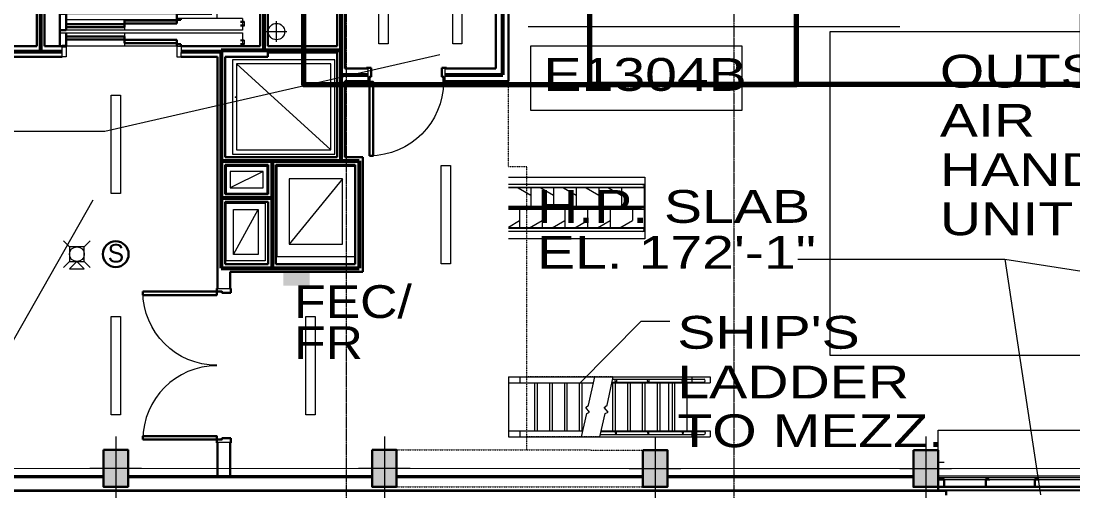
# Model space of a CAD drawing. Header units: inches. Extents: x -40190 to 0, y -3216 to 2257.
# Drawn here: x -28912 to -28399, y 437 to 666 of the extents above; entities that cross this region are included whole.
import ezdxf
from ezdxf.enums import TextEntityAlignment as Align

# ---------------------------------------------------------------- set-up
doc = ezdxf.new("R2010")
doc.units = ezdxf.units.IN
doc.header["$LTSCALE"] = 0.5
doc.header["$MEASUREMENT"] = 0
for name, pattern in [('A113$0$CENTER', [2, 1.25, -0.25, 0.25, -0.25]), ('A113$0$DGN Style 4', [277.835214, 138.830838, -69.415419, 0.173539, -69.415419]), ('A113$0$HIDDEN2', [0.1875, 0.125, -0.0625]), ('A613$0$DGN Style 2', [176.257189, 105.754313, -70.502876])]:
    doc.linetypes.add(name, pattern=pattern)
for name, color, linetype in [('0 @ 48', 7, 'Continuous'), ('0 @ 96', 7, 'Continuous'), ('A113$0$A-ANNO-IDEN', 8, 'Continuous'), ('A113$0$A-ANNO-PATT-13-14', 8, 'Continuous'), ('A113$0$A-ANNO-TEXT', 8, 'Continuous'), ('A113$0$A-COLS-COLS13-14', 8, 'Continuous'), ('A113$0$A-DOOR', 8, 'Continuous'), ('A113$0$A-DOOR-FRAM', 8, 'Continuous'), ('A113$0$A-EQPM-FEC', 8, 'Continuous'), ('A113$0$A-FLOR-CURB', 8, 'Continuous'), ('A113$0$A-FLOR-EVTR', 8, 'Continuous'), ('A113$0$A-FLOR-LEVL', 8, 'Continuous'), ('A113$0$A-FLOR-OVHD', 8, 'A113$0$HIDDEN2'), ('A113$0$A-FLOR-SLAB', 8, 'Continuous'), ('A113$0$A-FLOR-SLEEVE', 8, 'Continuous'), ('A113$0$A-FLOR-STRS', 8, 'Continuous'), ('A113$0$A-GRID-GRD13-14', 8, 'Continuous'), ('A113$0$A-GRID-GRDP0-15', 8, 'Continuous'), ('A113$0$A-HVAC-RDFF', 8, 'Continuous'), ('A113$0$A-WALL-FIRE', 8, 'Continuous'), ('A113$0$A-WALL-FULL-EXTR', 8, 'Continuous'), ('A113$0$A-WALL-FULL-INTR', 8, 'Continuous'), ('A113$0$A-WALL-STUD', 8, 'Continuous'), ('A113$0$M-CONC-PAD', 8, 'Continuous'), ('A113$0$M-HVAC-DUCT', 8, 'Continuous'), ('A613$0$A-FLOR-STRS', 8, 'Continuous'), ('A613$0$br613 - E-Lite', 8, 'Continuous'), ('A613$0$br613 - Level 37', 8, 'Continuous'), ('A613$0$Level 27', 8, 'Continuous'), ('A613$0$Level 30', 8, 'Continuous'), ('E-FIRE', 234, 'Continuous'), ('XREF', 7, 'Continuous')]:
    doc.layers.add(name, color=color, linetype=linetype)
doc.layers.add('E-Fire-Covr', color=240, linetype='Continuous', lineweight=70, plot=False)
doc.styles.add('A113$0$Arial', font='arial.ttf', dxfattribs={"height": 0.076839})
doc.styles.add('A113$0$style-Arial', font='arial.ttf')
doc.styles.add('A613$0$style-Arial', font='arial.ttf')
doc.styles.add('MAMEP ANNO', font='arial.ttf', dxfattribs={"height": 0.101562})

# ---------------------------------------------------------------- blocks, each defined once
blk = doc.blocks.new('A113$0$72dr478_3')
at = {"layer": 'A113$0$A-DOOR', "linetype": 'Continuous', "lineweight": 0, "extrusion": (0, 0, -1)}
blk.add_arc((6.87, -1.5), 36, 270, 360, dxfattribs=at)
at = {"layer": 'A113$0$A-DOOR', "linetype": 'Continuous', "lineweight": 0}
blk.add_arc((-6.87, -73.75), 36, 90, 180, dxfattribs=at)
at = {"layer": 'A113$0$A-DOOR', "linetype": 'Continuous', "lineweight": 30}
for points in [[(-42.87, -1.5), (-42.87, -3.25), (-6.87, -3.25), (-6.87, -1.5)], [(-42.87, -73.75), (-42.87, -72), (-6.87, -72), (-6.87, -73.75)]]:
    blk.add_3dface(points, dxfattribs=at)
at = {"layer": 'A113$0$A-DOOR-FRAM', "linetype": 'Continuous', "lineweight": 30}
for p, q in [((-6.87, 0), (-6.87, -1.5)), ((-6.87, 0), (-6.5, 0)), ((0, 0), (-0.38, 0)), ((0, -2.25), (0, 0)), ((-6.87, -1.5), (-4.45, -1.5)), ((-4.45, -1.5), (-4.45, -2.25)), ((-4.45, -2.25), (0, -2.25)), ((-6.87, -75.25), (-6.87, -73.75)), ((-6.87, -73.75), (-4.45, -73.75)), ((-6.87, -75.25), (-6.5, -75.25)), ((-4.45, -73.75), (-4.45, -73)), ((-4.45, -73), (0, -73)), ((0, -75.25), (-0.37, -75.25)), ((0, -73), (0, -75.25))]:
    blk.add_line(p, q, dxfattribs=at)
at = {"layer": 'A113$0$A-DOOR-FRAM', "linetype": 'Continuous', "lineweight": 13}
for p, q in [((-6.5, 0), (-6.5, -0.15)), ((-0.38, -0.15), (-0.38, 0)), ((-6.72, -0.15), (-6.72, -1.35)), ((-6.72, -0.15), (-6.5, -0.15)), ((-6.72, -1.35), (-4.3, -1.35)), ((-4.3, -1.35), (-4.3, -2.1)), ((-4.3, -2.1), (-0.15, -2.1)), ((-0.15, -0.15), (-0.38, -0.15)), ((-0.15, -2.1), (-0.15, -0.15)), ((-6.72, -75.1), (-6.72, -73.9)), ((-6.72, -73.9), (-4.3, -73.9)), ((-6.72, -75.1), (-6.5, -75.1)), ((-6.5, -75.25), (-6.5, -75.1)), ((-4.3, -73.9), (-4.3, -73.15)), ((-4.3, -73.15), (-0.15, -73.15)), ((-0.15, -75.1), (-0.37, -75.1)), ((-0.37, -75.1), (-0.37, -75.25)), ((-0.15, -73.15), (-0.15, -75.1))]:
    blk.add_line(p, q, dxfattribs=at)
blk = doc.blocks.new('A113$0$36D478_18')
at = {"layer": 'A113$0$A-DOOR', "linetype": 'Continuous', "lineweight": 0, "extrusion": (0, 0, -1)}
blk.add_arc((-0.85, -6.5), 36, 180, 270, dxfattribs=at)
at = {"layer": 'A113$0$A-DOOR', "linetype": 'Continuous', "lineweight": 30}
blk.add_3dface([(0.85, -42.5), (2.6, -42.5), (2.6, -6.5), (0.85, -6.5)], dxfattribs=at)
at = {"layer": 'A113$0$A-DOOR-FRAM', "linetype": 'Continuous', "lineweight": 30}
for p, q in [((1.6, 0.37), (-0.65, 0.37)), ((-0.65, 0.37), (-0.65, 0)), ((1.6, -4.08), (1.6, 0.37)), ((36.1, 0.37), (38.35, 0.37)), ((36.1, -4.08), (36.1, 0.37)), ((38.35, 0.37), (38.35, 0)), ((0.85, -6.5), (0.85, -4.08)), ((0.85, -4.08), (1.6, -4.08)), ((36.85, -4.08), (36.1, -4.08)), ((36.85, -6.5), (36.85, -4.08)), ((-0.65, -6.5), (-0.65, -6.13)), ((-0.65, -6.5), (0.85, -6.5)), ((38.35, -6.5), (36.85, -6.5)), ((38.35, -6.5), (38.35, -6.13))]:
    blk.add_line(p, q, dxfattribs=at)
at = {"layer": 'A113$0$A-DOOR-FRAM', "linetype": 'Continuous', "lineweight": 13}
for p, q in [((1.45, 0.22), (-0.5, 0.22)), ((-0.5, 0.22), (-0.5, 0)), ((1.45, -3.93), (1.45, 0.22)), ((36.25, -3.93), (36.25, 0.22)), ((36.25, 0.22), (38.2, 0.22)), ((38.2, 0.22), (38.2, 0)), ((-0.5, 0), (-0.65, 0)), ((0.7, -6.35), (0.7, -3.93)), ((0.7, -3.93), (1.45, -3.93)), ((37, -3.93), (36.25, -3.93)), ((37, -6.35), (37, -3.93)), ((38.2, 0), (38.35, 0)), ((-0.65, -6.13), (-0.5, -6.13)), ((-0.5, -6.35), (-0.5, -6.13)), ((-0.5, -6.35), (0.7, -6.35)), ((38.2, -6.35), (37, -6.35)), ((38.35, -6.13), (38.2, -6.13)), ((38.2, -6.35), (38.2, -6.13))]:
    blk.add_line(p, q, dxfattribs=at)
blk = doc.blocks.new('A113$0$elev_sevr_5000_plan_1')
at = {"layer": 'A113$0$A-DOOR-FRAM', "linetype": 'Continuous', "lineweight": 13}
for p, q in [((-96.52, -124.17), (-96.52, -121.05)), ((-94.52, -121.05), (-94.5, -126.32)), ((-40.52, -121.05), (-40.5, -126.32)), ((-40.52, -121.05), (-38.52, -121.05)), ((-38.52, -121.05), (-38.52, -124.17)), ((-96.5, -126.32), (-96.52, -124.17)), ((-94.5, -126.32), (-96.5, -126.32)), ((-40.5, -126.32), (-38.5, -126.32)), ((-38.5, -126.32), (-38.52, -124.17))]:
    blk.add_line(p, q, dxfattribs=at)
at = {"layer": 'A113$0$A-DOOR-FRAM', "linetype": 'Continuous', "lineweight": 40}
blk.add_line((-94.52, -121.05), (-96.52, -121.05), dxfattribs=at)
at = {"layer": 'A113$0$A-FLOR-EVTR', "linetype": 'Continuous', "lineweight": 30}
for p, q in [((-23.52, -3.27), (-94.52, -3.27)), ((-94.52, -105.3), (-94.52, -3.27)), ((-27.52, -4.77), (-27.52, -6.27)), ((-23.52, -105.3), (-23.52, -3.27)), ((-94.52, -105.3), (-97.6, -105.3)), ((-97.6, -113.3), (-97.6, -105.3)), ((-94.52, -113.3), (-94.52, -105.3)), ((-40.52, -108.3), (-40.52, -105.3)), ((-23.52, -105.3), (-40.52, -105.3)), ((-40.52, -108.3), (-40.52, -106.3)), ((-38.69, -108.3), (-38.69, -107.55)), ((-40.52, -108.3), (-38.69, -108.3)), ((-97.6, -113.05), (-97.6, -121.05)), ((-94.52, -113.3), (-97.6, -113.3)), ((-94.52, -114.55), (-94.52, -121.05)), ((-94.52, -121.05), (-97.6, -121.05)), ((-40.52, -118.05), (-40.52, -121.05)), ((-40.52, -118.05), (-40.52, -120.05)), ((-40.52, -120.05), (-38.69, -120.05)), ((-38.69, -120.05), (-38.69, -121.05))]:
    blk.add_line(p, q, dxfattribs=at)
at = {"layer": 'A113$0$A-FLOR-EVTR', "linetype": 'Continuous', "lineweight": 0}
for p, q in [((-27.52, -4.77), (-90.52, -4.77)), ((-90.52, -4.77), (-90.52, -6.27)), ((-84.77, -3.27), (-84.77, -4.77)), ((-83.27, -3.27), (-83.27, -4.77)), ((-35.27, -3.27), (-35.27, -4.77)), ((-33.77, -3.27), (-33.77, -4.77)), ((-93.02, -7.27), (-91.52, -7.27)), ((-93.02, -7.27), (-93.02, -99.3)), ((-91.52, -7.27), (-91.52, -99.3)), ((-27.52, -6.27), (-90.52, -6.27)), ((-25.02, -7.27), (-26.52, -7.27)), ((-26.52, -7.27), (-26.52, -99.3)), ((-25.02, -7.27), (-25.02, -99.3)), ((-94.52, -13.52), (-93.02, -13.52)), ((-94.52, -15.02), (-93.02, -15.02)), ((-23.52, -13.52), (-25.02, -13.52)), ((-23.52, -15.02), (-25.02, -15.02)), ((-9.99, -39.75), (-2.02, -39.75)), ((-9.99, -78.66), (-9.99, -39.75)), ((-6.01, -36.79), (-7.26, -36.79)), ((-6.01, -39.75), (-6.01, -36.79)), ((-6.01, -36.79), (-4.87, -36.79)), ((-2.02, -39.75), (-2.02, -78.66)), ((-8.4, -72.75), (-8.39, -46.35)), ((-8.39, -46.35), (-3.62, -46.35)), ((-3.62, -46.35), (-3.62, -72.75)), ((-94.52, -52.53), (-93.02, -52.53)), ((-94.52, -54.03), (-93.02, -54.03)), ((-23.52, -52.53), (-25.02, -52.53)), ((-23.52, -54.03), (-25.02, -54.03)), ((-3.62, -72.75), (-8.4, -72.75)), ((-2.02, -78.66), (-9.99, -78.66)), ((-6.01, -81.62), (-7.26, -81.62)), ((-6.01, -81.62), (-6.01, -78.66)), ((-6.01, -81.62), (-4.87, -81.62)), ((-94.52, -91.8), (-93.02, -91.8)), ((-23.52, -91.8), (-25.02, -91.8)), ((-94.52, -93.3), (-93.02, -93.3)), ((-23.52, -93.3), (-25.02, -93.3)), ((-93.02, -99.3), (-91.52, -99.3)), ((-25.02, -99.3), (-26.52, -99.3)), ((-97.02, -105.3), (-94.52, -105.3)), ((-40.52, -105.3), (-94.52, -105.3)), ((-8.62, -107.5), (-40.52, -107.5)), ((-8.62, -107.5), (-8.62, -113.3)), ((-40.52, -108.3), (-94.52, -108.3)), ((-66.02, -111.8), (-66.02, -113.3)), ((-7.73, -109.11), (-9.52, -109.11)), ((-7.73, -109.48), (-9.52, -109.48)), ((-7.73, -110.86), (-9.52, -110.86)), ((-7.73, -111.23), (-9.52, -111.23)), ((-7.69, -109.11), (-7.69, -111.23)), ((-97.6, -114.55), (-8.62, -114.55)), ((-8.62, -113.3), (-94.52, -113.3)), ((-66.02, -114.55), (-66.02, -116.3)), ((-8.62, -114.55), (-8.62, -121.05)), ((-97.02, -121.05), (-94.52, -121.05)), ((-40.52, -121.05), (-94.52, -121.05)), ((-66.02, -119.55), (-66.02, -121.05)), ((-7.73, -118.11), (-9.52, -118.11)), ((-7.73, -118.48), (-9.52, -118.48)), ((-7.73, -119.86), (-9.52, -119.86)), ((-7.73, -120.23), (-9.52, -120.23)), ((-7.73, -118.11), (-7.73, -120.23))]:
    blk.add_line(p, q, dxfattribs=at)
at = {"layer": 'A113$0$A-FLOR-EVTR', "linetype": 'A113$0$DGN Style 4', "lineweight": 0}
blk.add_line((-6.01, -93.62), (-6.01, -24.79), dxfattribs=at)
at = {"layer": 'A113$0$A-FLOR-EVTR', "linetype": 'Continuous', "lineweight": 0, "flags": 128}
blk.add_lwpolyline([(-97.02, -105.3), (-97.02, -2.02), (-21.02, -2.02), (-21.02, -107.5)], dxfattribs=at)
at = {"layer": 'A113$0$A-FLOR-EVTR', "linetype": 'Continuous', "lineweight": 13, "flags": 128}
blk.add_lwpolyline([(0, -83.21), (-16.01, -83.21), (-16.01, -35.21), (0, -35.21)], dxfattribs=at)
at = {"layer": 'A113$0$A-FLOR-EVTR', "linetype": 'Continuous', "lineweight": 30, "flags": 128}
for points in [[(-101.02, -56.26), (-101.02, -53.26), (-100.64, -53.26), (-100.64, -54.57), (-98.02, -54.57), (-98.02, -54.95), (-100.64, -54.95), (-100.64, -56.26), (-101.02, -56.26)], [(-16.02, -56.26), (-16.02, -53.26), (-16.39, -53.26), (-16.39, -54.57), (-19.02, -54.57), (-19.02, -54.95), (-16.39, -54.95), (-16.39, -56.26), (-16.02, -56.26)]]:
    blk.add_lwpolyline(points, close=True, dxfattribs=at)
at = {"layer": 'A113$0$A-FLOR-EVTR', "linetype": 'Continuous', "lineweight": 30}
for points in [[(-66.02, -111.8), (-94.52, -111.8), (-94.52, -110.3), (-66.02, -110.3)], [(-40.52, -110.05), (-66.02, -110.05), (-66.02, -108.55), (-40.52, -108.55)], [(-66.02, -116.3), (-94.52, -116.3), (-94.52, -117.8), (-66.02, -117.8)], [(-40.52, -118.05), (-66.02, -118.05), (-66.02, -119.55), (-40.52, -119.55)]]:
    blk.add_3dface(points, dxfattribs=at)
at = {"layer": 'A113$0$A-WALL-FULL-INTR', "linetype": 'Continuous', "lineweight": 30}
for p, q in [((-105, -0.05), (0, -0.04)), ((-105, -0.05), (-105, -84.05)), ((-105, -0.05), (-105, -121.05)), ((0, -0.04), (0, -121.05)), ((-96.52, -121.05), (-105, -121.05)), ((-38.52, -121.05), (0, -121.05)), ((-11.99, -121.05), (0, -121.05))]:
    blk.add_line(p, q, dxfattribs=at)
blk = doc.blocks.new('*U618')
at = {"layer": 'A113$0$A-FLOR-SLAB', "linetype": 'Continuous', "lineweight": 0}
blk.add_3dface([(10, 6.5), (-10, 6.5), (-10, -6.5), (10, -6.5)], dxfattribs=at)
at = {"layer": 'A113$0$A-HVAC-RDFF', "lineweight": 0}
blk.add_line((8, 4), (-8, -4), dxfattribs=at)
at = {"layer": 'A113$0$A-HVAC-RDFF', "lineweight": 13}
blk.add_3dface([(8, 4), (-8, 4), (-8, -4), (8, -4)], dxfattribs=at)
blk = doc.blocks.new('*U619')
at = {"layer": 'A113$0$A-FLOR-SLAB', "linetype": 'Continuous', "lineweight": 0}
blk.add_3dface([(-9.5, 14), (9.5, 14), (9.5, -14), (-9.5, -14)], dxfattribs=at)
at = {"layer": 'A113$0$A-HVAC-RDFF', "lineweight": 0}
blk.add_line((-6, -11), (6, 11), dxfattribs=at)
at = {"layer": 'A113$0$A-HVAC-RDFF', "linetype": 'Continuous', "lineweight": 13}
blk.add_3dface([(-6, 11), (6, 11), (6, -11), (-6, -11)], dxfattribs=at)
blk = doc.blocks.new('*U620')
at = {"layer": 'A113$0$A-FLOR-LEVL', "linetype": 'Continuous', "lineweight": 0}
blk.add_point((-23.54, 4.68), dxfattribs=at)
at = {"layer": 'A113$0$A-FLOR-SLAB', "linetype": 'Continuous', "lineweight": 0}
blk.add_3dface([(25, 23), (-25, 23), (-25, -23), (25, -23)], dxfattribs=at)
at = {"layer": 'A113$0$A-HVAC-RDFF', "lineweight": 0}
blk.add_line((-23, 21), (23, -21), dxfattribs=at)
at = {"layer": 'A113$0$A-HVAC-RDFF', "lineweight": 13}
blk.add_3dface([(23, 21), (-23, 21), (-23, -21), (23, -21)], dxfattribs=at)
blk = doc.blocks.new('*U621')
at = {"layer": 'A113$0$A-FLOR-SLAB', "linetype": 'Continuous', "lineweight": 0}
blk.add_3dface([(19, 22), (-19, 22), (-19, -22), (19, -22)], dxfattribs=at)
blk.add_3dface([(19, 22), (-19, 22), (-19, -22), (19, -22)], dxfattribs=at)
at = {"layer": 'A113$0$A-HVAC-RDFF', "lineweight": 0}
blk.add_line((13, 16), (-13, -16), dxfattribs=at)
at = {"layer": 'A113$0$A-HVAC-RDFF', "lineweight": 13}
blk.add_3dface([(13, 16), (-13, 16), (-13, -16), (13, -16)], dxfattribs=at)
blk = doc.blocks.new('*D623', base_point=(0, 0))
at = {"layer": 'A113$0$A-FLOR-SLEEVE', "linetype": 'Continuous', "lineweight": 0}
for p, q in [((0, -5), (0, 5)), ((-5, 0), (5, 0))]:
    blk.add_line(p, q, dxfattribs=at)
blk = doc.blocks.new('*U622')
at = {"layer": 'A113$0$A-FLOR-SLEEVE', "linetype": 'Continuous', "lineweight": 13}
blk.add_circle((0, 0), 4, dxfattribs=at)
at = {"layer": 'A113$0$A-FLOR-SLEEVE', "linetype": 'Continuous', "lineweight": 0}
blk.add_blockref('*D623', (0, 0), dxfattribs=at)
blk = doc.blocks.new('A113')
at = {"layer": 'A113$0$A-ANNO-IDEN', "lineweight": 13}
blk.add_line((-21881.2755, 663.6295), (-21700.1451, 663.6295), dxfattribs=at)
at = {"layer": 'A113$0$A-ANNO-IDEN', "lineweight": 0}
for p, q in [((-22087.6993, 612.5287), (-21924.4674, 650.018)), ((-22183.9837, 612.5287), (-22087.6993, 612.5287))]:
    blk.add_line(p, q, dxfattribs=at)
at = {"layer": 'A113$0$A-ANNO-IDEN', "lineweight": 0, "flags": 128}
blk.add_lwpolyline([(-22249.0873, 468.6069), (-22156.1909, 468.6069), (-22093.4454, 579.1664)], dxfattribs=at)
at = {"layer": 'A113$0$A-ANNO-IDEN', "lineweight": 13}
blk.add_3dface([(-21880.0757, 654.1127), (-21777.1322, 654.1127), (-21777.1322, 622.5832), (-21880.0757, 622.5832)], dxfattribs=at)
at = {"layer": 'A113$0$A-ANNO-PATT-13-14', "lineweight": 0}
for points in [[(-22088.3836, 439.1759, -4909.5523), (-22076.3837, 439.1759, -4909.5523), (-22088.3836, 457.1759, -4909.5523), (-22076.3837, 457.1759, -4909.5523)], [(-21957.4341, 439.1601, -4909.5523), (-21945.4341, 439.1601, -4909.5523), (-21957.4341, 457.1601, -4909.5523), (-21945.4341, 457.1601, -4909.5523)], [(-21825.4845, 439.0827, -4909.5523), (-21813.4846, 439.0827, -4909.5523), (-21825.4845, 457.0827, -4909.5523), (-21813.4846, 457.0827, -4909.5523)], [(-21693.535, 439.0986, -4909.5523), (-21681.5351, 439.0986, -4909.5523), (-21693.535, 457.0986, -4909.5523), (-21681.5351, 457.0986, -4909.5523)]]:
    blk.add_solid(points, dxfattribs=at)
at = {"layer": 'A113$0$A-ANNO-TEXT', "lineweight": 0}
blk.add_line((-21648.9939, 550.1005), (-21410.5316, 513.2801), dxfattribs=at)
at = {"layer": 'A113$0$A-ANNO-TEXT', "lineweight": 0, "flags": 128}
for points in [[(-21749.9352, 550.1005), (-21648.9939, 550.1005), (-21631.6551, 435.283)], [(-21812.2042, 519.7831), (-21826.4901, 519.7831), (-21856.4169, 489.4172)]]:
    blk.add_lwpolyline(points, dxfattribs=at)
at = {"layer": 'A113$0$A-COLS-COLS13-14', "lineweight": 13}
for p, q in [((-22082.3836, 463.7513, -4909.5523), (-22082.3836, 432.6006, -4909.5523)), ((-21951.4341, 463.7354, -4909.5523), (-21951.4341, 432.5847, -4909.5523)), ((-21819.4845, 463.658, -4909.5523), (-21819.4845, 432.5074, -4909.5523)), ((-21687.535, 463.6739, -4909.5523), (-21687.535, 432.5232, -4909.5523)), ((-22094.959, 448.1759, -4909.5523), (-22069.8083, 448.1759, -4909.5523)), ((-21964.0094, 448.1601, -4909.5523), (-21938.8588, 448.1601, -4909.5523)), ((-21832.0599, 448.0827, -4909.5523), (-21806.9092, 448.0827, -4909.5523)), ((-21700.1104, 448.0986, -4909.5523), (-21674.9597, 448.0986, -4909.5523))]:
    blk.add_line(p, q, dxfattribs=at)
at = {"layer": 'A113$0$A-COLS-COLS13-14', "lineweight": 30}
for points in [[(-22088.3836, 457.1759, -4909.5523), (-22076.3837, 457.1759, -4909.5523), (-22076.3837, 439.1759, -4909.5523), (-22088.3836, 439.1759, -4909.5523)], [(-21957.4341, 457.1601, -4909.5523), (-21945.4341, 457.1601, -4909.5523), (-21945.4341, 439.1601, -4909.5523), (-21957.4341, 439.1601, -4909.5523)], [(-21825.4845, 457.0827, -4909.5523), (-21813.4846, 457.0827, -4909.5523), (-21813.4846, 439.0827, -4909.5523), (-21825.4845, 439.0827, -4909.5523)], [(-21693.535, 457.0986, -4909.5523), (-21681.5351, 457.0986, -4909.5523), (-21681.5351, 439.0986, -4909.5523), (-21693.535, 439.0986, -4909.5523)]]:
    blk.add_3dface(points, dxfattribs=at)
at = {"layer": 'A113$0$A-EQPM-FEC', "lineweight": 13, "extrusion": (0, 0, -1)}
blk.add_solid([(22000.6447, 543.9096, -1992.7541), (21987.8947, 543.9096, -1992.7541), (22000.6447, 537.1596, -1992.7541), (21987.8947, 537.1596, -1992.7541)], dxfattribs=at)
at = {"layer": 'A113$0$A-FLOR-CURB', "lineweight": 0}
for p, q in [((-22222.8061, 443.6317, 1992.7541), (-22088.3836, 443.6316, 1992.7541)), ((-22076.3837, 443.6316, 1992.7541), (-21957.4341, 443.6314, 1992.7541)), ((-21945.4341, 443.6314, 1992.7541), (-21825.4845, 443.6313, 1992.7541)), ((-21813.4846, 443.6313, 1992.7541), (-21693.535, 443.6312, 1992.7541)), ((-21681.5351, 443.6312, 1992.7541), (-21561.5854, 443.631, 1992.7541)), ((-22216.8061, 437.6317, 1992.7541), (-21413.0357, 437.6309, 1992.7541))]:
    blk.add_line(p, q, dxfattribs=at)
at = {"layer": 'A113$0$A-FLOR-OVHD', "lineweight": 13}
for p, q in [((-21890.993, 595.1192, 1992.7541), (-21890.993, 636.9751, 1992.7541)), ((-21881.993, 595.1192, 1992.7541), (-21890.993, 595.1192, 1992.7541)), ((-21881.993, 457.1191, 1992.7541), (-21881.993, 595.1192, 1992.7541)), ((-21839.8162, 492.7783, 1992.7541), (-21881.993, 492.7783, 1992.7541)), ((-21846.3321, 463.5283, 1992.7541), (-21881.993, 463.5283, 1992.7541)), ((-21945.4341, 457.1601, 1992.7541), (-21825.4845, 457.0827, 1992.7541)), ((-21945.4341, 439.1601, 1992.7541), (-21825.4845, 439.0827, 1992.7541))]:
    blk.add_line(p, q, dxfattribs=at)
at = {"layer": 'A113$0$A-FLOR-STRS', "lineweight": 0}
for p, q in [((-21839.8162, 492.7783, 1992.7541), (-21792.5888, 492.7784, 1992.7541)), ((-21792.5888, 492.7784, 1992.7541), (-21792.5888, 489.9034, 1992.7541)), ((-21840.4566, 489.9033, 1992.7541), (-21792.5888, 489.9034, 1992.7541)), ((-21840.4009, 490.1533, 1992.7541), (-21795.5581, 490.1534, 1992.7541)), ((-21840.1814, 489.9033, 1992.7541), (-21840.1814, 466.4033, 1992.7541)), ((-21840.0668, 491.6533, 1992.7541), (-21795.5581, 491.6534, 1992.7541)), ((-21838.9325, 490.1533, 1992.7541), (-21838.9325, 466.4033, 1992.7541)), ((-21832.9325, 489.9033, 1992.7541), (-21832.9325, 466.4033, 1992.7541)), ((-21831.6836, 489.9033, 1992.7541), (-21831.6836, 466.4033, 1992.7541)), ((-21825.6836, 489.9034, 1992.7541), (-21825.6836, 466.4034, 1992.7541)), ((-21824.4347, 489.9034, 1992.7541), (-21824.4347, 466.4034, 1992.7541)), ((-21818.4347, 489.9034, 1992.7541), (-21818.4347, 466.4034, 1992.7541)), ((-21817.1858, 489.9034, 1992.7541), (-21817.1858, 466.4034, 1992.7541)), ((-21811.1858, 489.9034, 1992.7541), (-21811.1858, 466.4034, 1992.7541)), ((-21809.9369, 489.9034, 1992.7541), (-21809.9369, 466.4034, 1992.7541)), ((-21803.9369, 489.9034, 1992.7541), (-21803.9369, 466.4034, 1992.7541)), ((-21846.3321, 463.5283, 1992.7541), (-21792.5888, 463.5284, 1992.7541)), ((-21846.0816, 464.6532, 1992.7541), (-21795.5581, 464.6531, 1992.7541)), ((-21845.7474, 466.1532, 1992.7541), (-21795.5581, 466.1531, 1992.7541)), ((-21845.6917, 466.4033, 1992.7541), (-21792.5888, 466.4034, 1992.7541)), ((-21792.5888, 466.4034, 1992.7541), (-21792.5888, 463.5284, 1992.7541))]:
    blk.add_line(p, q, dxfattribs=at)
at = {"layer": 'A113$0$A-FLOR-STRS', "lineweight": 0, "elevation": 1992.7541, "flags": 128}
blk.add_lwpolyline([(-21846.3321, 463.5283), (-21843.7914, 474.9335), (-21842.4088, 475.5791), (-21844.299, 477.8684), (-21842.8759, 479.0434), (-21839.8162, 492.7783)], dxfattribs=at)
at = {"layer": 'A113$0$A-FLOR-STRS', "lineweight": 0}
for centre in [(-21838.5795, 490.9033, 1992.7541), (-21822.7794, 490.9034, 1992.7541), (-21805.9379, 490.9034, 1992.7541)]:
    blk.add_ellipse(centre, major_axis=(0, 0.75), ratio=0.43796358, dxfattribs=at)
blk.add_ellipse((-21795.5581, 490.9034, 1992.7541), major_axis=(0, -0.75), ratio=0.69774855, start_param=0, end_param=3.14159265, dxfattribs=at)
at = {"layer": 'A113$0$A-FLOR-STRS', "lineweight": 0, "extrusion": (0, 0, -1)}
for centre in [(-21838.5795, 465.4032, 1992.7541), (-21822.7794, 465.4032, 1992.7541), (-21805.9379, 465.4031, 1992.7541)]:
    blk.add_ellipse(centre, major_axis=(0, -0.75), ratio=0.43796358, dxfattribs=at)
blk.add_ellipse((-21795.5581, 465.4031, 1992.7541), major_axis=(0, 0.75), ratio=0.69774855, start_param=0, end_param=3.14159265, dxfattribs=at)
at = {"layer": 'A113$0$A-GRID-GRD13-14', "lineweight": 0}
blk.add_line((-22194.7071, 448.1825, 0.0011), (-21414.536, 448.1309), dxfattribs=at)
at = {"layer": 'A113$0$A-GRID-GRDP0-15', "linetype": 'A113$0$CENTER', "lineweight": 0}
for p, q in [((-21970.0136, 2113.2362), (-21970.0136, 382.209)), ((-21781.0236, 2113.2362), (-21781.0236, -676.9042))]:
    blk.add_line(p, q, dxfattribs=at)
at = {"layer": 'A113$0$A-WALL-FIRE', "lineweight": 53}
for p, q in [((-22118.9111, 651.3996, 1992.7541), (-22118.9111, 776.9229, 1992.7541)), ((-22010.1588, 776.9229, 1992.7541), (-22010.1587, 652.143, 1992.7541)), ((-21972.5127, 598.1303, 1992.7541), (-21972.5139, 718.1626, 1992.7541)), ((-21893.7364, 640.0376, 1992.7541), (-21893.7392, 718.1626, 1992.7541)), ((-22135.0236, 651.3996, 1992.7541), (-22108.5488, 651.3996, 1992.7541)), ((-22050.5488, 651.3996, 1992.7541), (-22030.9105, 651.3996, 1992.7541)), ((-22030.9105, 652.143, 1992.7541), (-21972.5134, 652.143, 1992.7541)), ((-22030.9105, 652.143, 1992.7541), (-22030.9105, 545.7847, 1992.7541)), ((-21971.7522, 640.0376, 1992.7541), (-21959.5551, 640.0376, 1992.7541)), ((-21921.9578, 640.0376, 1992.7541), (-21893.7364, 640.0376, 1992.7541)), ((-22030.9102, 598.1303, 1992.7541), (-21963.7633, 598.1303, 1992.7541)), ((-22006.1085, 598.1304, 1992.7541), (-22006.1088, 545.7846, 1992.7541)), ((-21963.7633, 598.1303, 1992.7541), (-21963.7636, 545.7846, 1992.7541)), ((-22030.9105, 580.0013, 1992.7541), (-22006.1086, 580.0013, 1992.7541)), ((-22030.9105, 545.7847, 1992.7541), (-21963.7636, 545.7846, 1992.7541))]:
    blk.add_line(p, q, dxfattribs=at)
at = {"layer": 'A113$0$A-WALL-FULL-EXTR', "lineweight": 30}
for p, q in [((-22026.6508, 543.9097, 1992.7541), (-22026.6508, 535.7624, 1992.7541)), ((-22032.7758, 444.3815, 1992.7541), (-22032.7758, 460.8103, 1992.7541)), ((-22026.6508, 460.8103, 1992.7541), (-22026.6508, 444.3815, 1992.7541)), ((-22223.5561, 444.3817, 1992.7541), (-22088.3836, 444.3816, 1992.7541)), ((-22076.3837, 444.3816, 1992.7541), (-21957.4341, 444.3814, 1992.7541)), ((-21945.4341, 444.3814, 1992.7541), (-21825.4845, 444.3813, 1992.7541)), ((-21813.4846, 444.3813, 1992.7541), (-21693.535, 444.3812, 1992.7541)), ((-22216.3061, 437.1317, 1992.7541), (-21677.57, 437.1312, 1992.7541)), ((-21681.5351, 439.0986, 1992.7541), (-21681.5351, 437.2937, 1992.7541)), ((-21561.5854, 439.1358, 1992.7541), (-21681.5043, 439.1341, 1992.7541)), ((-21677.57, 437.1342, 1992.7541), (-21677.57, 435.1342, 1992.7541))]:
    blk.add_line(p, q, dxfattribs=at)
at = {"layer": 'A113$0$A-WALL-FULL-EXTR', "lineweight": 0}
for p, q in [((-21678.5351, 450.9493, 1992.7541), (-21681.5351, 450.9493, 1992.7541)), ((-21561.5854, 444.3828, 1992.7541), (-21681.5351, 444.3811, 1992.7541)), ((-21561.6161, 437.1358, 1992.7541), (-21677.57, 437.1342, 1992.7541))]:
    blk.add_line(p, q, dxfattribs=at)
at = {"layer": 'A113$0$A-WALL-FULL-INTR', "lineweight": 30}
for p, q in [((-22120.7887, 775.045, 1992.7541), (-22120.7914, 654.0449, 1992.7541)), ((-22008.2838, 775.0899, 1992.7541), (-22008.2838, 654.0902, 1992.7541)), ((-21974.3866, 717.1001, 1992.7541), (-21974.388, 654.0933, 1992.7541)), ((-21970.6372, 715.1001, 1992.7541), (-21970.6376, 643.1001, 1992.7541)), ((-21897.1179, 715.1001, 1992.7541), (-21897.1179, 643.1001, 1992.7541)), ((-21890.9929, 715.1001, 1992.7541), (-21890.993, 636.9751, 1992.7541)), ((-22147.8149, 654.0442, 1992.7541), (-22120.7914, 654.0449, 1992.7541)), ((-21974.388, 654.0933, 1992.7541), (-22008.2838, 654.0902, 1992.7541)), ((-22142.94, 648.7943, 1992.7541), (-22108.5297, 648.7952, 1992.7541)), ((-22050.5297, 648.7968, 1992.7541), (-22032.7758, 648.7972, 1992.7541)), ((-22032.7758, 535.7624, 1992.7541), (-22032.7758, 648.7973, 1992.7541)), ((-22029.0355, 648.7973, 1992.7541), (-22029.0363, 599.9096, 1992.7541)), ((-22029.0355, 648.7973, 1992.7541), (-22008.2843, 648.7979, 1992.7541)), ((-21974.3881, 650.9102, 1992.7541), (-22008.2843, 650.9102, 1992.7541)), ((-22008.2843, 650.9102, 1992.7541), (-22008.2843, 648.7979, 1992.7541)), ((-21974.388, 650.9102, 1992.7541), (-21974.3889, 599.9096, 1992.7541)), ((-21970.6376, 643.1001, 1992.7541), (-21959.555, 643.1001, 1992.7541)), ((-21921.9578, 643.1001, 1992.7541), (-21897.1179, 643.1001, 1992.7541)), ((-21970.6395, 636.9751, 1992.7541), (-21970.6399, 599.9096, 1992.7541)), ((-21970.6395, 636.9751, 1992.7541), (-21959.5551, 636.9751, 1992.7541)), ((-21921.9579, 636.9751, 1992.7541), (-21890.993, 636.9751, 1992.7541)), ((-22029.0364, 596.1596, 1992.7541), (-22029.0371, 581.9097, 1992.7541)), ((-22008.0121, 596.1596, 1992.7541), (-22029.0364, 596.1596, 1992.7541)), ((-21974.3889, 599.9096, 1992.7541), (-22029.0363, 599.9096, 1992.7541)), ((-22008.0121, 596.1596, 1992.7541), (-22008.0128, 581.9097, 1992.7541)), ((-22004.2621, 596.1596, 1992.7541), (-22004.2636, 547.6596, 1992.7541)), ((-21965.6386, 596.1596, 1992.7541), (-22004.2621, 596.1596, 1992.7541)), ((-21961.8886, 599.9096, 1992.7541), (-21970.64, 599.9096, 1992.7541)), ((-21965.6386, 596.1596, 1992.7541), (-21965.6386, 596.1595, 1992.7541)), ((-21965.6386, 596.1595, 1992.7541), (-21965.6386, 547.6596, 1992.7541)), ((-21961.8886, 599.9096, 1992.7541), (-21961.8886, 543.9096, 1992.7541)), ((-22008.0128, 581.9097, 1992.7541), (-22029.0371, 581.9097, 1992.7541)), ((-22029.0371, 578.1597, 1992.7541), (-22029.0378, 547.6597, 1992.7541)), ((-22008.0129, 578.1597, 1992.7541), (-22029.0371, 578.1597, 1992.7541)), ((-22008.0129, 578.1597, 1992.7541), (-22008.0136, 547.6597, 1992.7541)), ((-22029.0378, 547.6597, 1992.7541), (-22008.0136, 547.6596, 1992.7541)), ((-22026.6508, 543.9097, 1992.7541), (-21961.8886, 543.9096, 1992.7541)), ((-22004.2636, 547.6596, 1992.7541), (-21965.6386, 547.6596, 1992.7541))]:
    blk.add_line(p, q, dxfattribs=at)
at = {"layer": 'A113$0$A-WALL-FULL-INTR', "lineweight": 13}
for p, q in [((-21959.555, 643.1001, 1992.7541), (-21959.5551, 636.9751, 1992.7541)), ((-21921.9578, 643.1001, 1992.7541), (-21921.9579, 636.9751, 1992.7541)), ((-22026.6508, 535.7624, 1992.7541), (-22032.7758, 535.7624, 1992.7541)), ((-22026.6508, 460.8103, 1992.7541), (-22032.7758, 460.8103, 1992.7541))]:
    blk.add_line(p, q, dxfattribs=at)
at = {"layer": 'A113$0$A-WALL-STUD', "lineweight": 30, "elevation": 1992.7541, "flags": 128}
for points in [[(-21680.0351, 439.6372), (-21680.0351, 439.2622, -0.41421356), (-21680.1601, 439.1372), (-21681.4101, 439.1372, -0.41421356), (-21681.5351, 439.2622), (-21681.5351, 442.6594, -0.41421356), (-21681.4101, 442.7844), (-21680.1601, 442.7844, -0.41421356), (-21680.0351, 442.6594), (-21680.0351, 442.2844)], [(-21680.0351, 439.6372), (-21680.0351, 439.2622, 0.41421356), (-21679.9101, 439.1372), (-21678.6601, 439.1372, 0.41421356), (-21678.5351, 439.2622), (-21678.5351, 442.6594, 0.41421356), (-21678.6601, 442.7844), (-21679.9101, 442.7844, 0.41421356), (-21680.0351, 442.6594), (-21680.0351, 442.2844)], [(-21656.7949, 439.635), (-21656.7949, 439.26, -0.41421356), (-21656.9199, 439.135), (-21658.1699, 439.135, -0.41421356), (-21658.2949, 439.26), (-21658.2949, 442.6572, -0.41421356), (-21658.1699, 442.7822), (-21656.9199, 442.7822, -0.41421356), (-21656.7949, 442.6572), (-21656.7949, 442.2822)], [(-21632.7949, 439.635), (-21632.7949, 439.26, -0.41421356), (-21632.9199, 439.135), (-21634.1699, 439.135, -0.41421356), (-21634.2949, 439.26), (-21634.2949, 442.6572, -0.41421356), (-21634.1699, 442.7822), (-21632.9199, 442.7822, -0.41421356), (-21632.7949, 442.6572), (-21632.7949, 442.2822)]]:
    blk.add_lwpolyline(points, format="xyb", dxfattribs=at)
at = {"layer": 'A113$0$M-CONC-PAD', "lineweight": 0, "elevation": 1992.7541, "flags": 128}
blk.add_lwpolyline([(-21470.0408, 587.6655), (-21470.0408, 503.135), (-21734.0408, 503.135), (-21734.0408, 661.135), (-21470.0408, 661.135), (-21470.0408, 641.6655)], dxfattribs=at)
at = {"layer": 'A113$0$M-HVAC-DUCT', "lineweight": 0}
for p, q in [((-21681.5351, 442.7844, 1992.7541), (-21681.5351, 466.8019, 1992.7541)), ((-21681.5351, 466.8019, 1992.7541), (-21561.5854, 466.8019, 1992.7541)), ((-21681.5351, 442.7844, 1992.7541), (-21561.5854, 442.7844, 1992.7541))]:
    blk.add_line(p, q, dxfattribs=at)
at = {"layer": 'A113$0$A-DOOR', "lineweight": 0}
for name, p in [('A113$0$36D478_18', (-21959.4725, 643.1003, 1992.7541)), ('A113$0$72dr478_3', (-22026.2758, 535.9125, 1992.7541))]:
    blk.add_blockref(name, p, dxfattribs=at)
at = {"layer": 'A113$0$A-FLOR-LEVL', "lineweight": 0}
blk.add_blockref('*U620', (-22000.5234, 624.4076, 1992.7541), dxfattribs=at)
at = {"layer": 'A113$0$A-FLOR-SLAB', "lineweight": 0}
blk.add_blockref('*U618', (-22018.5234, 588.9075, 1992.7541), dxfattribs=at)
at = {"layer": 'A113$0$A-FLOR-SLEEVE', "lineweight": 13}
blk.add_blockref('*U622', (-22004.0237, 661.1574, 1992.7541), dxfattribs=at)
at = {"layer": 'A113$0$A-HVAC-RDFF', "lineweight": 13}
for name, p in [('*U621', (-21984.7734, 573.4072, 1992.7541)), ('*U619', (-22019.0235, 563.4076, 1992.7541))]:
    blk.add_blockref(name, p, dxfattribs=at)
at = {"layer": 'A113$0$A-WALL-FULL-INTR', "lineweight": 30}
blk.add_blockref('A113$0$elev_sevr_5000_plan_1', (-22012.0338, 775.0919, 1992.7541), dxfattribs=at)
at = {"layer": 'A113$0$A-ANNO-IDEN', "lineweight": 13, "style": 'A113$0$style-Arial', "width": 1.246875}
blk.add_text('E1304B', height=16, dxfattribs=at).set_placement((-21873.8917, 632.2259))
at = {"layer": 'A113$0$A-ANNO-TEXT', "lineweight": 13, "style": 'A113$0$style-Arial', "width": 1.246875}
for s, height, p in [('OUTSIDE ', 16, (-21680.6575, 633.8343)), ('AIR', 16, (-21680.6575, 609.8343)), ('HANDLING', 16, (-21680.6575, 585.8343)), ('H.P. SLAB', 16, (-21877.0815, 567.8693)), ('UNIT', 16, (-21680.6575, 561.8343)), ('EL. 172\'-1"', 15.999998, (-21877.0815, 545.4693))]:
    blk.add_text(s, height=height, dxfattribs=at).set_placement(p)
at = {"layer": 'A113$0$A-ANNO-TEXT', "lineweight": 13, "style": 'A113$0$style-Arial', "width": 1.128125}
for s, p in [('FEC/', (-21995.4682, 537.4526)), ('FR', (-21995.4682, 517.4526))]:
    blk.add_text(s, height=16, dxfattribs=at).set_placement(p, align=Align.TOP_LEFT)
at = {"layer": 'A113$0$A-ANNO-TEXT', "lineweight": 13, "char_height": 15.999998, "attachment_point": 7, "line_spacing_factor": 0.6, "style": 'A113$0$Arial'}
for s, insert in [("\\H1x;\\W1.24688;SHIP'S ", (-21808.6308, 506.2546)), ('\\H1x;\\W1.24688;LADDER', (-21808.6308, 482.2546)), ('\\H1x;\\W1.24688;TO MEZZ.', (-21808.6308, 458.2547))]:
    blk.add_mtext(s, dxfattribs=dict(at, insert=insert))
blk = doc.blocks.new('*U975')
at = {"layer": 'A613$0$br613 - Level 37', "linetype": 'Continuous', "lineweight": 0}
for p, q in [((-3.6, 3.97), (-6.46, 6.83)), ((3.6, 3.97), (6.46, 6.83)), ((-3.6, -3.23), (-6.46, -6.09)), ((0, -3.23), (-3.6, -6.83)), ((0, -3.23), (3.6, -6.83)), ((3.6, -3.23), (6.46, -6.09)), ((-3.6, -6.83), (3.6, -6.83))]:
    blk.add_line(p, q, dxfattribs=at)
blk.add_circle((0, 0.37), 3.6, dxfattribs=at)
blk.add_3dface([(-3.6, -3.23), (3.6, -3.23), (3.6, 3.97), (-3.6, 3.97)], dxfattribs=at)
blk = doc.blocks.new('*U986')
at = {"layer": 'A613$0$A-FLOR-STRS', "linetype": 'Continuous', "lineweight": 0}
for p, q in [((-44.7, 14.62), (-2.52, 14.62)), ((-44.7, 14.62), (-44.7, -14.63)), ((-44.7, 11.75), (-3.17, 11.75)), ((-39.06, 14.62), (-39.06, 11.75)), ((-31.96, 11.75), (-31.96, -11.75)), ((-30.64, 11.75), (-30.64, -11.75)), ((-24.64, 11.75), (-24.64, -11.75)), ((-23.39, 11.75), (-23.39, -11.75)), ((-17.39, 11.75), (-17.39, -11.75)), ((-16.14, 11.75), (-16.14, -11.75)), ((-10.14, 11.75), (-10.14, -11.75)), ((-8.89, 11.75), (-8.89, -11.75)), ((-44.7, -11.75), (-8.4, -11.75)), ((-44.7, -14.63), (-9.04, -14.63)), ((-39.06, -11.75), (-39.06, -14.63))]:
    blk.add_line(p, q, dxfattribs=at)
at = {"layer": 'A613$0$A-FLOR-STRS', "linetype": 'A613$0$DGN Style 2', "lineweight": 0}
for p, q in [((-2.52, 14.62), (44.7, 14.62)), ((33.35, 11.75), (33.35, -11.75)), ((33.35, 11.75), (44.7, 11.75)), ((44.7, 14.62), (44.7, 11.75)), ((-9.04, -14.63), (44.7, -14.63)), ((33.35, -11.75), (44.7, -11.75)), ((44.7, -11.75), (44.7, -14.63))]:
    blk.add_line(p, q, dxfattribs=at)
at = {"layer": 'A613$0$A-FLOR-STRS', "linetype": 'Continuous', "lineweight": 0, "flags": 128}
blk.add_lwpolyline([(-9.04, -14.63), (-6.5, -3.22), (-5.12, -2.57), (-7.01, -0.29), (-5.58, 0.89), (-2.52, 14.62)], dxfattribs=at)
blk = doc.blocks.new('*U1002')
at = {"layer": 'A613$0$Level 30', "linetype": 'Continuous', "lineweight": 30}
blk.add_circle((0.01, -0.44), 6.29, dxfattribs=at)
at = {"layer": 'A613$0$Level 30', "linetype": 'Continuous', "lineweight": 30, "style": 'A613$0$style-Arial', "width": 0.95}
blk.add_text('S', height=9, dxfattribs=at).set_placement((-3.91, -4.5))
blk = doc.blocks.new('A613')
at = {"layer": 'A613$0$br613 - E-Lite', "lineweight": 13}
for points in [[(-21949.63, 703.1, 2679.43), (-21949.63, 655.1, 2679.43), (-21954.13, 655.1, 2679.43), (-21954.13, 703.1, 2679.43)], [(-21913.63, 703.1, 2679.43), (-21913.63, 655.1, 2679.43), (-21918.13, 655.1, 2679.43), (-21918.13, 703.1, 2679.43)], [(-22080.13, 630.17, 2679.43), (-22080.13, 582.17, 2679.43), (-22084.63, 582.17, 2679.43), (-22084.63, 630.17, 2679.43)], [(-21919.18, 595.91, 2679.43), (-21919.18, 547.91, 2679.43), (-21923.68, 547.91, 2679.43), (-21923.68, 595.91, 2679.43)], [(-22080.13, 522.17, 2679.43), (-22080.13, 474.17, 2679.43), (-22084.63, 474.17, 2679.43), (-22084.63, 522.17, 2679.43)], [(-21985.18, 522.17, 2679.43), (-21985.18, 474.17, 2679.43), (-21989.68, 474.17, 2679.43), (-21989.68, 522.17, 2679.43)]]:
    blk.add_3dface(points, dxfattribs=at)
at = {"layer": 'A613$0$Level 27', "lineweight": 13}
for p, q in [((-21824.38, 586.64, 0.01), (-21890.99, 586.64, 0.01)), ((-21886.17, 584.89, 0.01), (-21879.98, 581.31, 0.01)), ((-21879.98, 584.89, 0.01), (-21886.17, 584.89, 0.01)), ((-21879.98, 584.89, 0.01), (-21879.98, 581.31, 0.01)), ((-21875.15, 584.89, 0.01), (-21868.97, 581.32, 0.01)), ((-21868.96, 584.89, 0.01), (-21875.15, 584.89, 0.01)), ((-21868.96, 584.89, 0.01), (-21868.96, 581.32, 0.01)), ((-21864.14, 584.89, 0.01), (-21857.95, 581.32, 0.01)), ((-21857.94, 584.89, 0.01), (-21864.14, 584.89, 0.01)), ((-21857.94, 584.89, 0.01), (-21857.94, 581.32, 0.01)), ((-21853.12, 584.89, 0.01), (-21846.94, 581.32, 0.01)), ((-21846.93, 584.89, 0.01), (-21853.12, 584.89, 0.01)), ((-21846.93, 584.89, 0.01), (-21846.93, 581.32, 0.01)), ((-21842.1, 584.89, 0.01), (-21835.92, 581.32, 0.01)), ((-21835.91, 584.89, 0.01), (-21842.1, 584.89, 0.01)), ((-21835.91, 584.89, 0.01), (-21835.91, 581.32, 0.01)), ((-21824.38, 586.64, 0.01), (-21824.38, 563.64, 0.01)), ((-21890.99, 565.78, 0.01), (-21885.49, 568.95, 0.01)), ((-21885.49, 565.39, 0.01), (-21890.99, 565.39, 0.01)), ((-21885.49, 568.95, 0.01), (-21885.49, 565.39, 0.01)), ((-21880.65, 565.39, 0.01), (-21874.47, 568.95, 0.01)), ((-21874.47, 565.39, 0.01), (-21880.65, 565.39, 0.01)), ((-21874.47, 568.95, 0.01), (-21874.47, 565.39, 0.01)), ((-21869.64, 565.39, 0.01), (-21863.45, 568.95, 0.01)), ((-21863.45, 565.39, 0.01), (-21869.64, 565.39, 0.01)), ((-21863.45, 568.95, 0.01), (-21863.45, 565.39, 0.01)), ((-21858.62, 565.39, 0.01), (-21852.44, 568.95, 0.01)), ((-21852.44, 565.39, 0.01), (-21858.62, 565.39, 0.01)), ((-21852.44, 568.95, 0.01), (-21852.44, 565.39, 0.01)), ((-21847.6, 565.39, 0.01), (-21841.42, 568.95, 0.01)), ((-21841.42, 565.39, 0.01), (-21847.6, 565.39, 0.01)), ((-21841.42, 568.95, 0.01), (-21841.42, 565.39, 0.01)), ((-21824.38, 563.64, 0.01), (-21890.99, 563.64, 0.01))]:
    blk.add_line(p, q, dxfattribs=at)
at = {"layer": 'A613$0$Level 27', "lineweight": 0}
for p, q in [((-21825.54, 585.14, 0.01), (-21890.99, 585.14, 0.01)), ((-21886.17, 584.89, 0.01), (-21890.99, 584.89, 0.01)), ((-21875.15, 584.89, 0.01), (-21879.98, 584.89, 0.01)), ((-21864.14, 584.89, 0.01), (-21868.96, 584.89, 0.01)), ((-21853.12, 584.89, 0.01), (-21857.94, 584.89, 0.01)), ((-21842.1, 584.89, 0.01), (-21846.93, 584.89, 0.01)), ((-21836.58, 585.14, 0.01), (-21836.58, 584.89, 0.01)), ((-21824.79, 584.89, 0.01), (-21835.91, 584.89, 0.01)), ((-21831.08, 584.89, 0.01), (-21831.08, 585.14, 0.01)), ((-21824.79, 586.64, 0.01), (-21824.79, 563.64, 0.01)), ((-21879.98, 581.31, 0.01), (-21879.98, 575.89, 0.01)), ((-21868.96, 581.32, 0.01), (-21868.96, 575.89, 0.01)), ((-21857.94, 581.32, 0.01), (-21857.94, 575.89, 0.01)), ((-21846.93, 581.32, 0.01), (-21846.93, 575.89, 0.01)), ((-21835.91, 581.32, 0.01), (-21835.91, 575.89, 0.01)), ((-21824.79, 575.89, 0.01), (-21890.99, 575.89, 0.01)), ((-21826.79, 575.64, 0.01), (-21890.99, 575.64, 0.01)), ((-21824.38, 575.14, 0.01), (-21890.99, 575.14, 0.01)), ((-21826.79, 574.64, 0.01), (-21890.99, 574.64, 0.01)), ((-21824.79, 574.39, 0.01), (-21890.99, 574.39, 0.01)), ((-21885.49, 574.39, 0.01), (-21885.49, 568.95, 0.01)), ((-21874.47, 574.39, 0.01), (-21874.47, 568.95, 0.01)), ((-21863.45, 574.39, 0.01), (-21863.45, 568.95, 0.01)), ((-21852.44, 574.39, 0.01), (-21852.44, 568.95, 0.01)), ((-21841.42, 574.39, 0.01), (-21841.42, 568.95, 0.01)), ((-21836.58, 575.89, 0.01), (-21836.58, 574.39, 0.01)), ((-21830.4, 574.39, 0.01), (-21830.4, 568.95, 0.01)), ((-21825.54, 565.14, 0.01), (-21890.99, 565.14, 0.01)), ((-21880.65, 565.39, 0.01), (-21885.49, 565.39, 0.01)), ((-21869.64, 565.39, 0.01), (-21874.47, 565.39, 0.01)), ((-21858.62, 565.39, 0.01), (-21863.45, 565.39, 0.01)), ((-21847.6, 565.39, 0.01), (-21852.44, 565.39, 0.01)), ((-21824.79, 565.39, 0.01), (-21841.42, 565.39, 0.01)), ((-21836.58, 565.39, 0.01), (-21830.4, 568.95, 0.01)), ((-21836.58, 565.39, 0.01), (-21836.58, 565.14, 0.01))]:
    blk.add_line(p, q, dxfattribs=at)
at = {"layer": 'A613$0$Level 27', "lineweight": 0, "elevation": 0.01, "flags": 128}
blk.add_lwpolyline([(-21890.99, 590.14), (-21824.38, 590.14), (-21824.38, 560.14), (-21890.99, 560.14)], dxfattribs=at)
at = {"layer": 'A613$0$Level 27', "lineweight": 0, "extrusion": (0, 0, -1)}
blk.add_arc((21825.54, 585.89, -0.01), 0.75, 89.9998, 270, dxfattribs=at)
at = {"layer": 'A613$0$Level 27', "lineweight": 0}
for centre, radius, start in [((-21826.79, 575.14, 0.01), 0.5, 270), ((-21825.54, 564.39, 0.01), 0.75, 269.9998)]:
    blk.add_arc(centre, radius, start, 90, dxfattribs=at)
at = {"layer": 'A613$0$A-FLOR-STRS', "lineweight": 0}
blk.add_blockref('*U986', (-21846.29, 478.15, 2679.43), dxfattribs=at)
at = {"layer": 'A613$0$br613 - Level 37', "lineweight": 0}
blk.add_blockref('*U975', (-22101.32, 552.23, 2679.43), dxfattribs=at)
at = {"layer": 'A613$0$Level 30', "lineweight": 30}
blk.add_blockref('*U1002', (-22082.39, 553.04, 2679.43), dxfattribs=at)
blk = doc.blocks.new('FA-StrobeSymbol-Anno')
at = {"color": 0, "linetype": 'ByBlock'}
for p, q in [((-0.0442, 0.0442), (-0.0737, 0.0736)), ((0.0442, 0.0442), (0.0736, 0.0737)), ((-0.0442, -0.0442), (-0.0736, -0.0737)), ((0.0442, -0.0442), (0.0737, -0.0736))]:
    blk.add_line(p, q, dxfattribs=at)
blk.add_circle((0, 0), 0.0403, dxfattribs=at)
blk = doc.blocks.new('*U1236')
at = {"layer": '0 @ 48', "color": 0, "linetype": 'ByBlock', "xscale": 48, "yscale": 48, "zscale": 48}
blk.add_blockref('FA-StrobeSymbol-Anno', (0, 0), dxfattribs=at)
at = {"layer": '0 @ 96', "color": 0, "linetype": 'ByBlock', "xscale": 96, "yscale": 96, "zscale": 96}
blk.add_blockref('FA-StrobeSymbol-Anno', (0, 0), dxfattribs=at)
blk = doc.blocks.new('*U285')
at = {"layer": 'E-Fire-Covr'}
blk.add_lwpolyline([(7.32, 120), (120, 120), (120, -120), (-120, -120), (-120, 120), (-6.6, 120)], dxfattribs=at)
blk.add_blockref('*U1236', (0, 0))
at = {"color": 6, "style": 'MAMEP ANNO'}
blk.add_text('15', height=7.5, dxfattribs=at).set_placement((4.63, 4.71))
at = {"layer": 'E-Fire-Covr', "style": 'MAMEP ANNO'}
blk.add_text('15', height=7.5, dxfattribs=at).set_placement((0, 120), align=Align.MIDDLE_CENTER)

msp = doc.modelspace()

# ---------------------------------------------------------------- block references
at = {"layer": 'E-FIRE'}
for p in [(-28654.46, 755.18), (-28514.99, 755.29)]:
    msp.add_blockref('*U285', p, dxfattribs=at)
at = {"layer": 'XREF'}
for name in ['A113', 'A613']:
    msp.add_blockref(name, (-6783.71, 0), dxfattribs=at)

doc.saveas('drawing.dxf')
